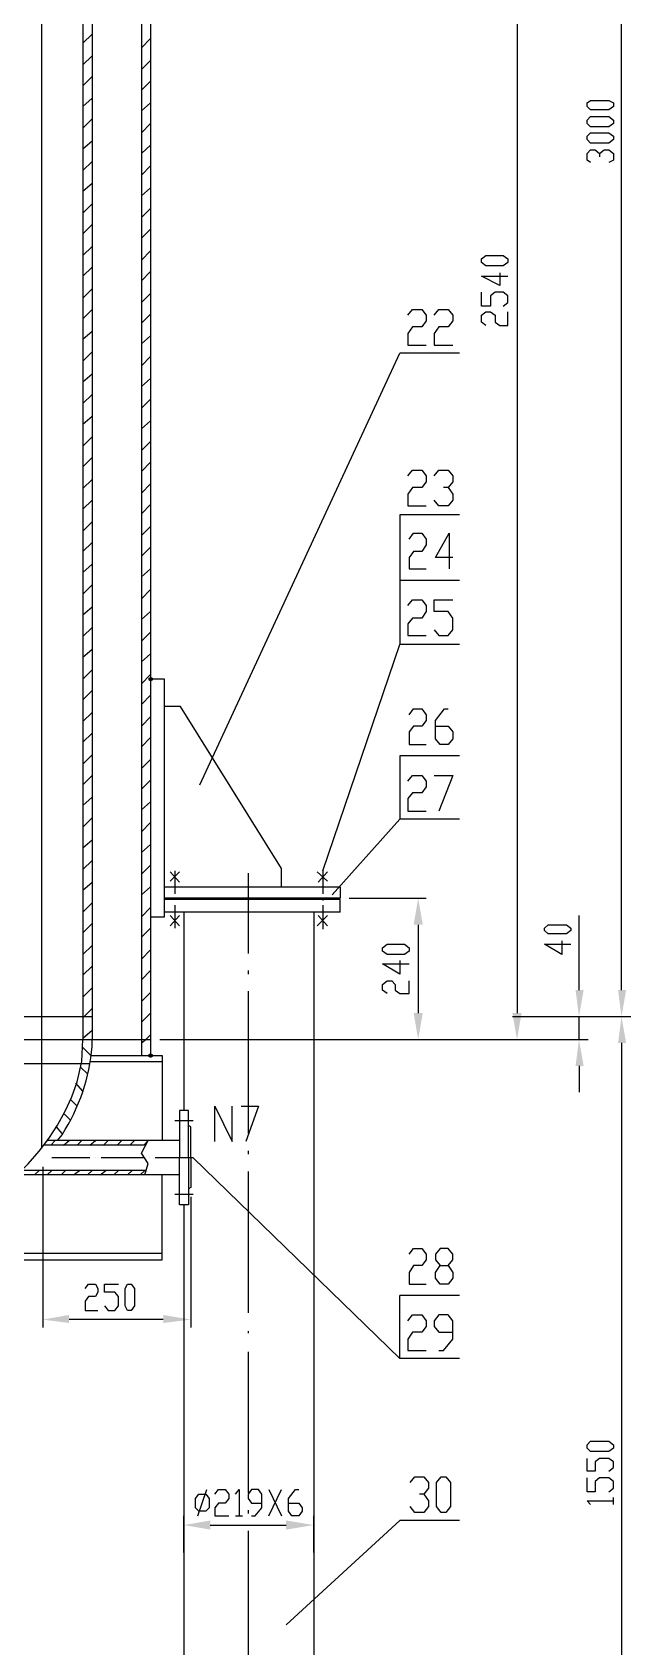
# Model space of a CAD drawing. Header units: millimetres. Extents: x -2210 to 6171, y -6737 to 5572.
# Drawn here: x 1195 to 2208, y -1685 to 1052 of the extents above; entities that cross this region are included whole.
import ezdxf

# ---------------------------------------------------------------- set-up
doc = ezdxf.new("R2010")
doc.units = ezdxf.units.MM
doc.layers.add('1', color=7, linetype='Continuous')

msp = doc.modelspace()

# ---------------------------------------------------------------- hatches: boundary and pattern name
h = msp.add_hatch(color=0)
h.dxf.hatch_style = 2
h.paths.add_polyline_path([(1394.9, -48.5), (1391, -46.5), (1391, -42.7), (1394.9, -40.7), (1398.8, -42.7), (1398.8, -46.5)])
h = msp.add_hatch(color=0)
h.dxf.hatch_style = 2
h.paths.add_polyline_path([(1840.5, -460.9), (1856, -460.9), (1848.2, -416.2)])
h = msp.add_hatch(color=0)
h.dxf.hatch_style = 2
h.paths.add_polyline_path([(2114.8, -571.8), (2128.4, -571.8), (2120.6, -616.6)])
h = msp.add_hatch(color=0)
h.dxf.hatch_style = 2
h.paths.add_polyline_path([(2186.8, -571.8), (2200.4, -571.8), (2192.6, -616.6)])
h = msp.add_hatch(color=0)
h.dxf.hatch_style = 2
h.paths.add_polyline_path([(1840.5, -610.7), (1856, -610.7), (1848.2, -655.5)])
h = msp.add_hatch(color=0)
h.dxf.hatch_style = 2
h.paths.add_polyline_path([(2007.8, -610.7), (2023.3, -610.7), (2015.6, -655.5)])
h = msp.add_hatch(color=0)
h.dxf.hatch_style = 2
h.paths.add_polyline_path([(2186.8, -661.3), (2200.4, -661.3), (2192.6, -616.6)])
h = msp.add_hatch(color=0)
h.dxf.hatch_style = 2
h.paths.add_polyline_path([(2114.8, -700.2), (2128.4, -700.2), (2120.6, -655.5)])
h = msp.add_hatch(color=0)
h.dxf.hatch_style = 2
h.paths.add_polyline_path([(1394.9, -686.6), (1391, -684.7), (1391, -680.8), (1394.9, -678.8), (1398.8, -680.8), (1398.8, -684.7)])
h = msp.add_hatch(color=0)
h.dxf.hatch_style = 2
h.paths.add_polyline_path([(1256.8, -1122.4), (1256.8, -1136), (1212.1, -1130.2)])
h = msp.add_hatch(color=0)
h.dxf.hatch_style = 2
h.paths.add_polyline_path([(1416.3, -1122.4), (1416.3, -1136), (1463, -1130.2)])
h = msp.add_hatch(color=0)
h.dxf.hatch_style = 2
h.paths.add_polyline_path([(1496.1, -1470.7), (1496.1, -1486.2), (1451.4, -1478.5)])
h = msp.add_hatch(color=0)
h.dxf.hatch_style = 2
h.paths.add_polyline_path([(1624.5, -1470.7), (1624.5, -1486.2), (1671.2, -1478.5)])

# ---------------------------------------------------------------- linework, layer by layer
at = {"layer": '1', "color": 0, "lineweight": 25}
for points in [[(1280.1, 2420.4), (1280.1, -655.5)], [(1295.7, 2420.4), (1295.7, -655.5)], [(2192.6, -571.8), (2192.6, 2336.7)], [(1379.4, 1883.4), (1379.4, -682.7)], [(1394.9, 1883.4), (1394.9, -682.7)], [(2015.6, 1836.7), (2015.6, -610.7)], [(1210.1, 1260.8), (1210.1, -840.3)], [(1280.1, 1033.2), (1295.7, 1048.8)], [(1379.4, 1025.4), (1394.9, 1041)], [(1280.1, 996.3), (1295.7, 1011.8)], [(1379.4, 988.5), (1394.9, 1004)], [(1280.1, 961.2), (1295.7, 976.8)], [(1379.4, 953.5), (1394.9, 969)], [(1280.1, 926.2), (1295.7, 939.8)], [(1379.4, 918.4), (1394.9, 932.1)], [(2179, 926.2), (2171.2, 920.4), (2140.1, 920.4), (2134.2, 926.2), (2134.2, 932.1), (2140.1, 935.9), (2171.2, 935.9), (2179, 932.1), (2179, 926.2)], [(1280.1, 889.3), (1295.7, 904.8)], [(2179, 897), (2171.2, 891.2), (2140.1, 891.2), (2134.2, 897), (2134.2, 902.9), (2140.1, 908.7), (2171.2, 908.7), (2179, 902.9), (2179, 897)], [(1379.4, 881.5), (1394.9, 897)], [(2179, 869.8), (2171.2, 864), (2140.1, 864), (2134.2, 869.8), (2134.2, 875.6), (2140.1, 881.5), (2171.2, 881.5), (2179, 875.6), (2179, 869.8)], [(1280.1, 854.2), (1295.7, 867.9)], [(1379.4, 846.5), (1394.9, 860.1)], [(2140.1, 830.9), (2134.2, 834.8), (2134.2, 846.5), (2140.1, 852.3), (2147.8, 852.3), (2155.6, 846.5), (2155.6, 840.6)], [(2155.6, 846.5), (2163.4, 852.3), (2171.2, 852.3), (2179, 846.5), (2179, 834.8), (2171.2, 830.9)], [(1280.1, 817.3), (1295.7, 832.8)], [(1379.4, 809.5), (1394.9, 825.1)], [(1280.1, 782.2), (1295.7, 795.9)], [(1379.4, 774.5), (1394.9, 788.1)], [(1280.1, 745.3), (1295.7, 760.8)], [(1379.4, 737.5), (1394.9, 753.1)], [(1280.1, 710.3), (1295.7, 725.8)], [(1379.4, 702.5), (1394.9, 718)], [(1280.1, 673.3), (1295.7, 688.9)], [(1379.4, 665.5), (1394.9, 681.1)], [(2000, 661.6), (1992.2, 655.8), (1963, 655.8), (1955.2, 661.6), (1955.2, 667.5), (1963, 673.3), (1992.2, 673.3), (2000, 667.5), (2000, 661.6)], [(1280.1, 638.3), (1295.7, 653.8)], [(1379.4, 630.5), (1394.9, 646.1)], [(1986.4, 644.1), (1986.4, 622.7), (1955.2, 638.3), (2000, 638.3)], [(1280.1, 601.3), (1295.7, 616.9)], [(1379.4, 593.5), (1394.9, 609.1)], [(1992.2, 587.7), (2000, 593.5), (2000, 605.2), (1992.2, 611), (1978.6, 611), (1970.8, 605.2), (1970.8, 587.7), (1955.2, 587.7), (1955.2, 611)], [(1280.1, 566.3), (1295.7, 581.9)], [(1830.7, 572.1), (1838.5, 581.9), (1854.1, 581.9), (1861.9, 572.1), (1861.9, 562.4), (1854.1, 552.7), (1838.5, 552.7), (1830.7, 541), (1830.7, 521.5), (1861.9, 521.5)], [(1875.5, 572.1), (1883.3, 581.9), (1898.8, 581.9), (1906.6, 572.1), (1906.6, 562.4), (1898.8, 552.7), (1883.3, 552.7), (1875.5, 541), (1875.5, 521.5), (1906.6, 521.5)], [(1963, 554.6), (1955.2, 560.5), (1955.2, 572.1), (1963, 578), (1970.8, 578), (1978.6, 572.1), (1978.6, 560.5), (1986.4, 554.6), (2000, 554.6), (2000, 578)], [(1379.4, 558.5), (1394.9, 574.1)], [(1280.1, 531.3), (1295.7, 544.9)], [(1379.4, 523.5), (1394.9, 537.1)], [(1280.1, 494.3), (1295.7, 509.9)], [(1379.4, 486.5), (1394.9, 502.1)], [(1478.6, -223.6), (1817.1, 507.9)], [(1918.3, 507.9), (1817.1, 507.9)], [(1280.1, 459.3), (1295.7, 472.9)], [(1280.1, 422.3), (1295.7, 437.9)], [(1379.4, 451.5), (1394.9, 465.1)], [(1379.4, 414.5), (1394.9, 430.1)], [(1280.1, 387.3), (1295.7, 400.9)], [(1379.4, 379.5), (1394.9, 393.1)], [(1280.1, 350.3), (1295.7, 365.9)], [(1379.4, 342.6), (1394.9, 358.1)], [(1280.1, 315.3), (1295.7, 330.9)], [(1379.4, 307.5), (1394.9, 323.1)], [(1830.7, 299.8), (1838.5, 309.5), (1854.1, 309.5), (1861.9, 299.8), (1861.9, 290), (1854.1, 280.3), (1838.5, 280.3), (1830.7, 268.6), (1830.7, 249.2), (1861.9, 249.2)], [(1875.5, 299.8), (1883.3, 309.5), (1898.8, 309.5), (1906.6, 299.8), (1906.6, 290), (1898.8, 280.3), (1891, 280.3)], [(1280.1, 278.4), (1295.7, 293.9)], [(1379.4, 270.6), (1394.9, 286.1)], [(1898.8, 280.3), (1906.6, 268.6), (1906.6, 258.9), (1898.8, 249.2), (1883.3, 249.2), (1875.5, 258.9)], [(1280.1, 243.3), (1295.7, 258.9)], [(1379.4, 235.6), (1394.9, 251.1)], [(1280.1, 206.4), (1295.7, 221.9)], [(1918.3, 233.6), (1817.1, 233.6)], [(1817.1, 233.6), (1817.1, 13.8)], [(1379.4, 198.6), (1394.9, 214.2)], [(1832.7, 192.8), (1840.5, 202.5), (1854.1, 202.5), (1861.9, 192.8), (1861.9, 183), (1854.1, 171.4), (1840.5, 171.4), (1832.7, 161.6), (1832.7, 142.2), (1861.9, 142.2)], [(1906.6, 161.6), (1877.4, 161.6), (1900.8, 202.5), (1900.8, 142.2)], [(1280.1, 171.4), (1295.7, 186.9)], [(1379.4, 163.6), (1394.9, 179.1)], [(1280.1, 136.3), (1295.7, 150)], [(1379.4, 128.6), (1394.9, 142.2)], [(1280.1, 99.4), (1295.7, 114.9)], [(1918.3, 122.7), (1817.1, 122.7)], [(1379.4, 91.6), (1394.9, 107.2)], [(1830.7, 79.9), (1838.5, 89.6), (1854.1, 89.6), (1861.9, 79.9), (1861.9, 70.2), (1854.1, 58.5), (1838.5, 58.5), (1830.7, 48.8), (1830.7, 29.3), (1861.9, 29.3)], [(1875.5, 39.1), (1883.3, 29.3), (1898.8, 29.3), (1906.6, 39.1), (1906.6, 58.5), (1898.8, 70.2), (1875.5, 70.2), (1875.5, 89.6), (1906.6, 89.6)], [(1280.1, 64.3), (1295.7, 78)], [(1379.4, 56.6), (1394.9, 70.2)], [(1280.1, 27.4), (1295.7, 42.9)], [(1379.4, 19.6), (1394.9, 35.2)], [(1280.1, -7.6), (1295.7, 6)], [(1686.8, -369.5), (1817.1, 13.8)], [(1918.3, 13.8), (1817.1, 13.8)], [(1379.4, -15.4), (1394.9, -1.8)], [(1280.1, -44.6), (1295.7, -29)], [(1379.4, -52.4), (1394.9, -36.8)], [(1418.3, -44.6), (1394.9, -44.6), (1394.9, -447.3), (1418.3, -447.3), (1418.3, -44.6)], [(1280.1, -79.6), (1295.7, -64.1)], [(1379.4, -87.4), (1394.9, -71.8)], [(1280.1, -116.6), (1295.7, -101)], [(1379.4, -124.4), (1394.9, -108.8)], [(1616.7, -396.7), (1616.7, -365.6), (1445.5, -91.3), (1418.3, -91.3)], [(1832.7, -104.9), (1840.5, -95.2), (1854.1, -95.2), (1861.9, -104.9), (1861.9, -114.6), (1854.1, -124.4), (1840.5, -124.4), (1832.7, -134.1), (1832.7, -155.5), (1861.9, -155.5)], [(1877.4, -124.4), (1898.8, -124.4), (1906.6, -134.1), (1906.6, -145.8), (1898.8, -155.5), (1885.2, -155.5), (1877.4, -145.8), (1877.4, -114.6), (1893, -95.2), (1898.8, -95.2)], [(1280.1, -151.6), (1295.7, -136)], [(1379.4, -159.4), (1394.9, -143.8)], [(1280.1, -188.6), (1295.7, -173)], [(1379.4, -196.4), (1394.9, -180.8)], [(1817.1, -174.9), (1817.1, -282)], [(1918.3, -174.9), (1817.1, -174.9)], [(1280.1, -223.6), (1295.7, -208)], [(1379.4, -231.4), (1394.9, -215.8)], [(1830.7, -217.8), (1838.5, -208), (1854.1, -208), (1861.9, -217.8), (1861.9, -227.5), (1854.1, -237.2), (1838.5, -237.2), (1830.7, -246.9), (1830.7, -268.3), (1861.9, -268.3)], [(1875.5, -208), (1906.6, -208), (1883.3, -268.3)], [(1280.1, -258.6), (1295.7, -245)], [(1379.4, -266.4), (1394.9, -252.8)], [(1280.1, -295.6), (1295.7, -280)], [(1379.4, -303.4), (1394.9, -287.8)], [(1702.3, -410.4), (1817.1, -282)], [(1918.3, -282), (1817.1, -282)], [(1280.1, -330.6), (1295.7, -317)], [(1379.4, -338.4), (1394.9, -324.8)], [(1280.1, -367.6), (1295.7, -352)], [(1379.4, -375.3), (1394.9, -359.8)], [(1428, -371.4), (1443.6, -389)], [(1443.6, -371.4), (1428, -387)], [(1435.8, -369.5), (1435.8, -408.4)], [(1560.3, -373.4), (1560.3, -509.6)], [(1677, -371.4), (1694.5, -387)], [(1694.5, -371.4), (1679, -389)], [(1686.8, -369.5), (1686.8, -408.4)], [(1280.1, -402.6), (1295.7, -389)], [(1379.4, -410.4), (1394.9, -396.7)], [(1418.3, -396.7), (1715.9, -396.7)], [(1715.9, -396.7), (1715.9, -416.2)], [(1280.1, -439.5), (1295.7, -424)], [(1379.4, -447.3), (1394.9, -431.8)], [(1715.9, -416.2), (1418.3, -416.2)], [(1715.9, -416.2), (1418.3, -416.2)], [(1715.9, -439.5), (1715.9, -418.1), (1418.3, -418.1)], [(1435.8, -418.1), (1435.8, -418.1)], [(1435.8, -427.9), (1435.8, -466.8)], [(1686.8, -418.1), (1686.8, -420.1)], [(1686.8, -427.9), (1686.8, -468.7)], [(1731.5, -416.2), (1861.9, -416.2)], [(1280.1, -474.6), (1295.7, -459)], [(1715.9, -439.5), (1418.3, -439.5)], [(1428, -462.9), (1443.6, -445.4)], [(1443.6, -462.9), (1428, -445.4)], [(1451.4, -439.5), (1451.4, -776.1)], [(1671.2, -439.5), (1671.2, -2145.8)], [(1677, -462.9), (1694.5, -445.4)], [(1694.5, -462.9), (1679, -445.4)], [(1848.2, -460.9), (1848.2, -610.7)], [(2107, -470.7), (2099.2, -476.5), (2068.1, -476.5), (2062.2, -470.7), (2062.2, -466.8), (2068.1, -460.9), (2099.2, -460.9), (2107, -466.8), (2107, -470.7)], [(2120.6, -571.8), (2120.6, -445.4)], [(1379.4, -482.3), (1394.9, -466.8)], [(2091.4, -488.2), (2091.4, -511.5), (2062.2, -494), (2107, -494)], [(1280.1, -511.5), (1295.7, -496)], [(1379.4, -519.3), (1394.9, -503.7)], [(1832.7, -505.7), (1824.9, -511.5), (1795.7, -511.5), (1787.9, -505.7), (1787.9, -499.9), (1795.7, -494), (1824.9, -494), (1832.7, -499.9), (1832.7, -505.7)], [(1280.1, -546.5), (1295.7, -531)], [(1379.4, -554.3), (1394.9, -538.8)], [(1560.3, -538.8), (1560.3, -544.6)], [(1817.1, -521.3), (1817.1, -544.6), (1787.9, -527.1), (1832.7, -527.1)], [(1280.1, -583.5), (1295.7, -567.9)], [(1560.3, -573.8), (1560.3, -815)], [(1795.7, -577.7), (1787.9, -571.8), (1787.9, -562.1), (1795.7, -556.3), (1803.5, -556.3), (1809.3, -562.1), (1809.3, -571.8), (1817.1, -577.7), (1832.7, -577.7), (1832.7, -556.3)], [(1379.4, -591.3), (1394.9, -575.7)], [(879.4, -616.6), (1295.7, -616.6)], [(1280.1, -618.5), (1295.7, -603)], [(1379.4, -626.3), (1394.9, -610.7)], [(2007.8, -616.6), (2208.2, -616.6)], [(2007.8, -616.6), (2136.2, -616.6)], [(2007.8, -616.6), (2208.2, -616.6)], [(2120.6, -655.5), (2120.6, -616.6)], [(1075.9, -655.5), (1295.7, -655.5)], [(1280.1, -653.5), (1295.7, -639.9)], [(1295.7, -655.5), (1394.9, -655.5)], [(1379.4, -661.3), (1387.1, -655.5), (1394.9, -647.7)], [(1410.5, -655.5), (1861.9, -655.5)], [(1647.8, -655.5), (2031.1, -655.5)], [(1976.6, -655.5), (2136.2, -655.5)], [(1293.8, -682.7), (1280.1, -669.1)], [(1293.8, -682.7), (1414.4, -682.7), (1414.4, -826.7)], [(2192.6, -661.3), (2192.6, -2120.5)], [(1075.9, -696.4), (1291.8, -696.4)], [(1287.9, -713.9), (1276.3, -702.2)], [(1291.8, -692.5), (1414.4, -692.5)], [(2120.6, -700.2), (2120.6, -745)], [(1280.1, -743), (1268.5, -729.4)], [(1270.4, -768.3), (1258.7, -756.7)], [(1258.7, -791.7), (1249, -782)], [(1443.6, -776.1), (1443.6, -855.9)], [(1459.1, -776.1), (1443.6, -776.1)], [(1459.1, -855.9), (1459.1, -776.1)], [(1503.9, -828.6), (1503.9, -768.3), (1533.1, -828.6), (1533.1, -768.3)], [(1548.6, -768.3), (1577.8, -768.3), (1556.4, -828.6)], [(1245.1, -815), (1235.4, -803.4)], [(1466.9, -793.6), (1435.8, -793.6)], [(1463, -803.4), (1459.1, -801.4)], [(1463, -855.9), (1463, -803.4)], [(1387.1, -834.5), (1214, -834.5)], [(1221.8, -826.7), (1219.8, -824.8)], [(1443.6, -826.7), (1219.8, -826.7)], [(1225.7, -834.5), (1233.5, -826.7)], [(1247.1, -834.5), (1256.8, -826.7)], [(1270.4, -834.5), (1278.2, -826.7)], [(1291.8, -834.5), (1301.5, -826.7)], [(1315.2, -834.5), (1322.9, -826.7)], [(1338.5, -834.5), (1346.3, -826.7)], [(1359.9, -834.5), (1367.7, -826.7)], [(1385.2, -885.1), (1391, -865.6), (1379.4, -848.1), (1391, -826.7)], [(1383.3, -834.5), (1391, -826.7)], [(1560.3, -844.2), (1560.3, -850)], [(1212.1, -871.4), (1212.1, -1143.8)], [(1291.8, -855.9), (1227.6, -855.9)], [(1268.5, -855.9), (1260.7, -855.9)], [(1301.5, -855.9), (1301.5, -855.9)], [(1383.3, -855.9), (1311.3, -855.9)], [(1393, -855.9), (1393, -855.9)], [(1466.9, -855.9), (1402.7, -855.9)], [(1443.6, -935.7), (1443.6, -855.9)], [(1459.1, -855.9), (1459.1, -935.7)], [(1463, -855.9), (1463, -906.5)], [(1466.9, -855.9), (1817.1, -1196.4), (1817.1, -1089.3)], [(1443.6, -885.1), (1169.3, -885.1)], [(1387.1, -877.3), (1177, -877.3)], [(1198.4, -885.1), (1206.2, -877.3)], [(1219.8, -885.1), (1227.6, -877.3)], [(1243.2, -885.1), (1251, -877.3)], [(1264.6, -885.1), (1274.3, -877.3)], [(1287.9, -885.1), (1295.7, -877.3)], [(1309.3, -885.1), (1319.1, -877.3)], [(1332.7, -885.1), (1340.5, -877.3)], [(1356, -885.1), (1363.8, -877.3)], [(1377.4, -885.1), (1385.2, -877.3)], [(1414.4, -1029), (1414.4, -885.1)], [(1560.3, -879.2), (1560.3, -1118.5)], [(1466.9, -918.1), (1435.8, -918.1)], [(1463, -906.5), (1459.1, -908.4)], [(1463, -922), (1463, -1143.8)], [(1459.1, -935.7), (1443.6, -935.7)], [(1451.4, -935.7), (1451.4, -2145.8)], [(1832.7, -1019.3), (1840.5, -1009.6), (1854.1, -1009.6), (1861.9, -1019.3), (1861.9, -1029), (1854.1, -1038.8), (1840.5, -1038.8), (1832.7, -1050.4), (1832.7, -1069.9), (1861.9, -1069.9)], [(1885.2, -1069.9), (1877.4, -1060.2), (1877.4, -1050.4), (1885.2, -1038.8), (1898.8, -1038.8), (1906.6, -1029), (1906.6, -1019.3), (1898.8, -1009.6), (1885.2, -1009.6), (1877.4, -1019.3), (1877.4, -1029), (1885.2, -1038.8)], [(982.5, -1029), (1414.4, -1029)], [(1001.9, -1017.4), (1414.4, -1017.4)], [(1898.8, -1038.8), (1906.6, -1050.4), (1906.6, -1060.2), (1898.8, -1069.9), (1885.2, -1069.9)], [(1284, -1077.7), (1289.9, -1069.9), (1301.5, -1069.9), (1305.4, -1077.7), (1305.4, -1083.5), (1301.5, -1091.3), (1289.9, -1091.3), (1284, -1099.1), (1284, -1114.6), (1305.4, -1114.6)], [(1317.1, -1106.9), (1322.9, -1114.6), (1334.6, -1114.6), (1340.5, -1106.9), (1340.5, -1091.3), (1334.6, -1083.5), (1317.1, -1083.5), (1317.1, -1069.9), (1340.5, -1069.9)], [(1356, -1114.6), (1352.1, -1106.9), (1352.1, -1077.7), (1356, -1069.9), (1361.9, -1069.9), (1367.7, -1077.7), (1367.7, -1106.9), (1361.9, -1114.6), (1356, -1114.6)], [(1918.3, -1089.3), (1817.1, -1089.3)], [(1416.3, -1130.2), (1256.8, -1130.2)], [(1830.7, -1132.1), (1838.5, -1122.4), (1854.1, -1122.4), (1861.9, -1132.1), (1861.9, -1141.9), (1854.1, -1151.6), (1838.5, -1151.6), (1830.7, -1163.3), (1830.7, -1182.7), (1861.9, -1182.7)], [(1883.3, -1182.7), (1891, -1182.7), (1906.6, -1163.3), (1906.6, -1132.1), (1898.8, -1122.4), (1883.3, -1122.4), (1875.5, -1132.1), (1875.5, -1141.9), (1883.3, -1151.6), (1906.6, -1151.6)], [(1560.3, -1149.7), (1560.3, -1153.5)], [(1560.3, -1184.7), (1560.3, -1424)], [(1918.3, -1196.4), (1817.1, -1196.4)], [(2179, -1348.1), (2171.2, -1353.9), (2140.1, -1353.9), (2134.2, -1348.1), (2134.2, -1342.3), (2140.1, -1336.4), (2171.2, -1336.4), (2179, -1342.3), (2179, -1348.1)], [(2171.2, -1387), (2179, -1381.2), (2179, -1371.4), (2171.2, -1365.6), (2155.6, -1365.6), (2147.8, -1371.4), (2147.8, -1387), (2134.2, -1387), (2134.2, -1365.6)], [(1474.7, -1462.9), (1490.3, -1418.1)], [(1503.9, -1425.9), (1509.7, -1418.1), (1521.4, -1418.1), (1527.2, -1425.9), (1527.2, -1433.7), (1521.4, -1441.5), (1509.7, -1441.5), (1503.9, -1449.3), (1503.9, -1462.9), (1527.2, -1462.9)], [(1538.9, -1425.9), (1544.7, -1418.1), (1544.7, -1462.9)], [(1566.1, -1462.9), (1572, -1462.9), (1583.6, -1449.3), (1583.6, -1425.9), (1577.8, -1418.1), (1566.1, -1418.1), (1560.3, -1425.9), (1560.3, -1433.7), (1566.1, -1441.5), (1583.6, -1441.5)], [(1595.3, -1462.9), (1616.7, -1418.1)], [(1595.3, -1418.1), (1616.7, -1462.9)], [(1628.4, -1441.5), (1645.9, -1441.5), (1651.7, -1449.3), (1651.7, -1455.1), (1645.9, -1462.9), (1634.2, -1462.9), (1628.4, -1455.1), (1628.4, -1433.7), (1640.1, -1418.1), (1645.9, -1418.1)], [(1834.6, -1406.5), (1842.4, -1396.7), (1858, -1396.7), (1865.7, -1406.5), (1865.7, -1416.2), (1858, -1425.9), (1850.2, -1425.9)], [(1887.1, -1457.1), (1879.4, -1447.3), (1879.4, -1406.5), (1887.1, -1396.7), (1894.9, -1396.7), (1902.7, -1406.5), (1902.7, -1447.3), (1894.9, -1457.1), (1887.1, -1457.1)], [(2171.2, -1422), (2179, -1416.2), (2179, -1404.5), (2171.2, -1398.7), (2155.6, -1398.7), (2147.8, -1404.5), (2147.8, -1422), (2134.2, -1422), (2134.2, -1398.7)], [(1476.6, -1455.1), (1470.8, -1449.3), (1470.8, -1433.7), (1476.6, -1425.9), (1488.3, -1425.9), (1494.2, -1433.7), (1494.2, -1449.3), (1488.3, -1455.1), (1476.6, -1455.1)], [(1858, -1425.9), (1865.7, -1437.6), (1865.7, -1447.3), (1858, -1457.1), (1842.4, -1457.1), (1834.6, -1447.3)], [(2140.1, -1443.4), (2134.2, -1437.6), (2179, -1437.6)], [(2179, -1443.4), (2179, -1431.8)], [(1451.4, -1525.1), (1451.4, -1462.9)], [(1538.9, -1462.9), (1550.6, -1462.9)], [(1560.3, -1453.2), (1560.3, -1459)], [(1918.3, -1470.7), (1817.1, -1470.7), (1624.5, -1647.7)], [(1671.2, -1525.1), (1671.2, -1462.9)], [(1496.1, -1478.5), (1624.5, -1478.5)], [(1560.3, -1488.2), (1560.3, -1729.4)]]:
    msp.add_lwpolyline(points, dxfattribs=at)
for points, knots in [([(-680.9, -791.7), (-680.9, -791.7), (-659.5, -826.7), (-659.5, -826.7), (-659.5, -826.7), (-632.3, -859.8), (-632.3, -859.8), (-414.4, -1097.1), (38.9, -1167.2), (346.3, -1153.5), (346.3, -1153.5), (418.3, -1151.6), (418.3, -1151.6), (418.3, -1151.6), (488.3, -1143.8), (488.3, -1143.8), (737.3, -1122.4), (1184.8, -1001.8), (1270.4, -727.5), (1270.4, -727.5), (1278.2, -692.5), (1278.2, -692.5), (1278.2, -692.5), (1280.1, -655.5), (1280.1, -655.5)], [0, 0, 0, 0, 1, 1, 1, 2, 2, 2, 3, 3, 3, 4, 4, 4, 5, 5, 5, 6, 6, 6, 7, 7, 7, 8, 8, 8, 8]), ([(1237.3, -826.7), (1237.3, -826.7), (1245.1, -817), (1245.1, -817), (1274.3, -770.3), (1291.8, -719.7), (1295.7, -667.2), (1295.7, -667.2), (1295.7, -655.5), (1295.7, -655.5)], [0, 0, 0, 0, 1, 1, 1, 2, 2, 2, 3, 3, 3, 3])]:
    msp.add_open_spline(points, degree=3, knots=knots, dxfattribs=at)

doc.saveas('drawing.dxf')
